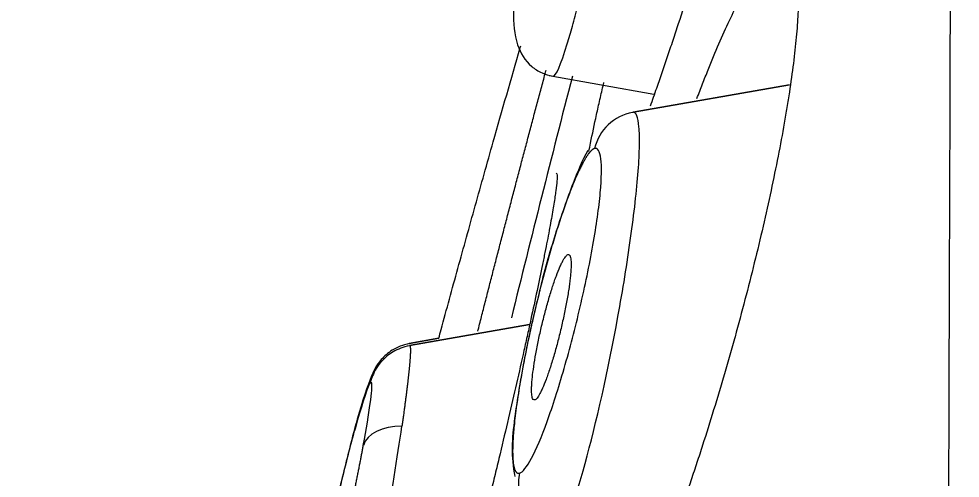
# Model space of a CAD drawing. Extents: x 541 to 1062, y 0 to 382.
# Drawn here: x 774.9 to 780.76, y 305.87 to 308.73 of the extents above; entities that cross this region are included whole.
import ezdxf

# ---------------------------------------------------------------- set-up
doc = ezdxf.new("R2010")
doc.units = 0
doc.header["$LTSCALE"] = 10
doc.header["$MEASUREMENT"] = 0
doc.header["$PDMODE"] = 3
doc.header["$PDSIZE"] = -10
doc.layers.get('0').update_dxf_attribs({"linetype": 'CONTINUOUS'})
doc.layers.get('DEFPOINTS').update_dxf_attribs({"linetype": 'CONTINUOUS'})
doc.layers.add('1', color=7, linetype='CONTINUOUS')
doc.styles.add('Daelim Dimension', font='')
doc.styles.get('Daelim Dimension').set_extended_font_data('NanumGothic')
doc.dimstyles.new('DEFAULT', dxfattribs={"dimscale": 2, "dimtxt": 2, "dimasz": 2, "dimexe": 0, "dimexo": 2, "dimgap": 1, "dimtad": 1, "dimdec": 1, "dimzin": 9, "dimdsep": 46, "dimtxsty": 'Daelim Dimension', "dimcen": 0.5, "dimclrd": 252, "dimclre": 252, "dimclrt": 3, "dimadec": 1, "dimazin": 0, "dimtfac": 1, "dimtdec": 1, "dimtix": 1, "dimtmove": 0, "dimatfit": 3, "dimfxl": 1, "dimtolj": 1, "dimtzin": 1, "dimlwd": 9, "dimlwe": 9, "dimarcsym": 0})

# ---------------------------------------------------------------- blocks, each defined once
blk = doc.blocks.new('*D9')
at = {"color": 5, "linetype": 'ByBlock', "lineweight": 9, "ltscale": 0.5, "transparency": 16777216}
for p, q in [((729.6377, 97.5389), (729.6377, 341.2206)), ((733.6377, 341.2206), (805.042, 341.2206)), ((809.042, 265.765), (809.042, 341.2206))]:
    blk.add_line(p, q, dxfattribs=at)
at = {"color": 5, "ltscale": 0.5, "transparency": 16777216}
for points in [[(733.6377, 341.8873), (733.6377, 340.5539), (729.6377, 341.2206)], [(805.042, 341.8873), (805.042, 340.5539), (809.042, 341.2206)]]:
    blk.add_solid(points, dxfattribs=at)
at = {"layer": 'DEFPOINTS', "color": 0, "ltscale": 0.5, "transparency": 16777216}
for p in [(809.042, 341.2206), (809.042, 261.765), (729.6377, 93.5389)]:
    blk.add_point(p, dxfattribs=at)
at = {"color": 7, "ltscale": 0.5, "transparency": 16777216, "insert": (769.3398, 346.2206), "char_height": 6, "attachment_point": 5, "style": 'Daelim Dimension'}
blk.add_mtext('\\A1;79.4', dxfattribs=at)

msp = doc.modelspace()

# ---------------------------------------------------------------- linework, layer by layer
at = {"layer": '1', "color": 7, "linetype": 'Continuous', "lineweight": 18}
for p, q in [((778.2038, 308.3743), (778.8547, 308.2595)), ((778.7251, 308.1459), (779.6989, 308.3176)), ((779.6989, 308.3176), (778.7262, 308.1461)), ((778.0814, 306.8254), (777.3344, 306.6937)), ((777.3345, 306.6937), (778.0814, 306.8254)), ((777.5182, 306.7397), (777.3333, 306.7071)), ((777.3333, 306.7071), (777.5182, 306.7397))]:
    msp.add_line(p, q, dxfattribs=at)
at = {"layer": '1', "color": 7, "linetype": 'Continuous', "lineweight": 13}
for centre, major_axis, ratio, start_param, end_param in [((778.7747, 307.8498), (0.082, -0.2886), 0.988528, 3.038482, 4.200165), ((777.3396, 306.0056), (0.295, -0.0544), 0.605519, 1.858632, 3.072656)]:
    msp.add_ellipse(centre, major_axis=major_axis, ratio=ratio, start_param=start_param, end_param=end_param, dxfattribs=at)
at = {"layer": '1', "color": 7, "linetype": 'Continuous', "lineweight": 18}
for points, knots in [([(780.739, 316.3628), (780.7358, 316.1572), (780.7325, 315.8689), (780.7234, 314.7336), (780.7171, 313.6238), (780.7045, 310.695), (780.6979, 308.9309), (780.6879, 305.8564), (780.6847, 304.7576), (780.6811, 303.0045), (780.6805, 302.4062), (780.6816, 301.4892), (780.6821, 301.1802), (780.6811, 300.5512), (780.6828, 300.2362), (780.6774, 299.9072)], [0, 0, 0, 0, 0.137466, 0.137466, 0.424978, 0.424978, 0.712489, 0.712489, 0.856244, 0.856244, 0.928122, 0.928122, 0.964061, 0.964061, 1, 1, 1, 1]), ([(779.7598, 311.9998), (779.767, 311.9996), (779.7791, 311.991), (779.7903, 311.9548), (779.793, 311.915), (779.7933, 311.8792), (779.7931, 311.8662), (779.792, 311.8385), (779.7912, 311.8238), (779.7879, 311.7769), (779.7811, 311.7074), (779.7696, 311.6242), (779.7592, 311.5566), (779.7554, 311.5331), (779.7473, 311.4846), (779.743, 311.4596), (779.7292, 311.3827), (779.7087, 311.275), (779.6842, 311.157), (779.6643, 311.0647), (779.6574, 311.0333), (779.6431, 310.9692), (779.6357, 310.9364), (779.6129, 310.8373), (779.581, 310.7021), (779.5285, 310.4906), (779.4906, 310.3439), (779.461, 310.2317), (779.451, 310.1941), (779.4308, 310.119), (779.4206, 310.0813), (779.3897, 309.9681), (779.3476, 309.8166), (779.3039, 309.664), (779.2704, 309.5492), (779.2592, 309.5108), (779.2364, 309.4339), (779.2251, 309.3958), (779.1909, 309.2818), (779.1451, 309.1317), (779.0762, 308.9115), (779.0299, 308.7682), (779.0009, 308.6797), (778.9951, 308.662), (778.9836, 308.627), (778.9663, 308.5749), (778.9492, 308.5238), (778.9152, 308.4232), (778.8795, 308.3191), (778.8445, 308.2199), (778.8315, 308.1835)], [0, 0, 0, 0, 0.044252, 0.088503, 0.132755, 0.132755, 0.154881, 0.154881, 0.177007, 0.177007, 0.221259, 0.26551, 0.26551, 0.287636, 0.287636, 0.309762, 0.309762, 0.354014, 0.398265, 0.398265, 0.420391, 0.420391, 0.442517, 0.442517, 0.486769, 0.53102, 0.575272, 0.575272, 0.597398, 0.597398, 0.619524, 0.619524, 0.663776, 0.708027, 0.708027, 0.730153, 0.730153, 0.752279, 0.752279, 0.796531, 0.840782, 0.885034, 0.885034, 0.896097, 0.896097, 0.90716, 0.929286, 0.929286, 0.973537, 1, 1, 1, 1]), ([(779.6628, 309.1812), (779.6746, 309.1808), (779.6961, 309.172), (779.7215, 309.1357), (779.7339, 309.0959), (779.7415, 309.06), (779.7438, 309.047), (779.7476, 309.0193), (779.7492, 309.0045), (779.7531, 308.9575), (779.7558, 308.8879), (779.7536, 308.8043), (779.7501, 308.7364), (779.7486, 308.7128), (779.745, 308.6639), (779.7429, 308.6388), (779.7357, 308.5613), (779.7236, 308.4527), (779.707, 308.3336), (779.6928, 308.2405), (779.6877, 308.2087), (779.6771, 308.144), (779.6714, 308.1109), (779.6538, 308.0107), (779.6411, 307.9423), (779.6137, 307.8028), (779.5991, 307.7315), (779.568, 307.5862), (779.5515, 307.512), (779.5166, 307.3609), (779.4985, 307.285), (779.461, 307.1329), (779.4221, 306.9803), (779.3808, 306.8266), (779.3542, 306.7303), (779.3488, 306.711), (779.338, 306.6724), (779.3325, 306.6531), (779.3162, 306.5954), (779.3051, 306.5571), (779.2719, 306.4431), (779.227, 306.2928), (779.181, 306.146), (779.146, 306.0373), (779.1284, 305.9833), (779.1106, 305.9298), (779.0988, 305.8942), (779.0928, 305.8764), (779.063, 305.7884), (779.0156, 305.6515), (778.9448, 305.4577), (778.8979, 305.3361), (778.8628, 305.2479), (778.8512, 305.219), (778.8279, 305.1621), (778.8163, 305.1344), (778.782, 305.0533), (778.7372, 304.951), (778.6725, 304.8143), (778.6313, 304.7346), (778.601, 304.6793), (778.591, 304.6616), (778.5715, 304.628), (778.5619, 304.6121), (778.5338, 304.5671), (778.498, 304.5142), (778.4653, 304.4754), (778.4421, 304.4517), (778.4345, 304.4448), (778.4198, 304.4327), (778.4127, 304.4275), (778.392, 304.4151), (778.3793, 304.4107), (778.3675, 304.4103)], [0, 0, 0, 0, 0.03125, 0.0625, 0.09375, 0.09375, 0.109375, 0.109375, 0.125, 0.125, 0.15625, 0.1875, 0.1875, 0.203125, 0.203125, 0.21875, 0.21875, 0.25, 0.28125, 0.28125, 0.296875, 0.296875, 0.3125, 0.3125, 0.34375, 0.34375, 0.375, 0.375, 0.40625, 0.40625, 0.4375, 0.4375, 0.46875, 0.5, 0.5, 0.507812, 0.507812, 0.515625, 0.515625, 0.53125, 0.53125, 0.5625, 0.59375, 0.59375, 0.609375, 0.617187, 0.617187, 0.625, 0.625, 0.65625, 0.6875, 0.71875, 0.71875, 0.734375, 0.734375, 0.75, 0.75, 0.78125, 0.8125, 0.84375, 0.84375, 0.859375, 0.859375, 0.875, 0.875, 0.90625, 0.9375, 0.9375, 0.953125, 0.953125, 0.96875, 0.96875, 1, 1, 1, 1]), ([(779.1227, 308.2318), (779.1344, 308.2625), (779.146, 308.2927), (779.1634, 308.3372), (779.1691, 308.3519), (779.1807, 308.381), (779.1865, 308.3954), (779.2037, 308.4381), (779.2151, 308.4659), (779.2489, 308.547), (779.2932, 308.6493), (779.3359, 308.7404), (779.3778, 308.8256), (779.3984, 308.8654), (779.4286, 308.9204), (779.4385, 308.9379), (779.4579, 308.9711), (779.4674, 308.9868), (779.4953, 309.0312), (779.5311, 309.0832), (779.564, 309.121), (779.5874, 309.1438), (779.595, 309.1505), (779.6099, 309.1619), (779.6171, 309.1667), (779.638, 309.178), (779.6509, 309.1816), (779.6628, 309.1812)], [0, 0, 0, 0, 0.052881, 0.052881, 0.07919, 0.07919, 0.105498, 0.105498, 0.158116, 0.158116, 0.263352, 0.368587, 0.368587, 0.473823, 0.473823, 0.52644, 0.52644, 0.579058, 0.579058, 0.684294, 0.789529, 0.789529, 0.842147, 0.842147, 0.894765, 0.894765, 1, 1, 1, 1]), ([(778.0125, 309.0769), (777.9904, 308.9679), (777.9735, 308.7836), (777.9906, 308.5731), (778.0623, 308.4493), (778.1519, 308.3904), (778.2027, 308.3754), (778.2282, 308.3702)], [0, 0, 0, 0, 0.331456, 0.610957, 0.834842, 0.924775, 1, 1, 1, 1]), ([(777.5169, 306.7402), (777.5217, 306.7581), (777.5437, 306.8391), (777.5833, 306.9839), (777.6359, 307.1753), (777.6894, 307.3688), (777.7439, 307.5645), (777.7994, 307.7623), (777.8921, 308.0908), (777.9681, 308.3564), (778.0256, 308.5553), (778.0265, 308.5586)], [0, 0, 0, 0, 0.029462, 0.133304, 0.238389, 0.344716, 0.452284, 0.561091, 0.671137, 0.994479, 1, 1, 1, 1]), ([(777.7596, 306.783), (777.7604, 306.7863), (777.7652, 306.805), (777.7738, 306.839), (777.7855, 306.8849), (777.7973, 306.9308), (777.809, 306.9767), (777.8208, 307.0227), (777.8325, 307.0686), (777.8443, 307.1145), (777.8561, 307.1604), (777.868, 307.2062), (777.8798, 307.2521), (777.8917, 307.298), (777.9036, 307.3439), (777.9155, 307.3898), (777.9274, 307.4356), (777.9393, 307.4815), (777.9513, 307.5273), (777.9632, 307.5732), (777.9752, 307.619), (777.9872, 307.6649), (777.9992, 307.7107), (778.0113, 307.7565), (778.0233, 307.8024), (778.0354, 307.8482), (778.0475, 307.894), (778.0596, 307.9398), (778.0717, 307.9856), (778.0839, 308.0314), (778.096, 308.0772), (778.1082, 308.123), (778.1204, 308.1688), (778.1326, 308.2146), (778.1448, 308.2604), (778.1571, 308.3061), (778.1693, 308.3519), (778.1784, 308.3857), (778.1834, 308.4043), (778.1843, 308.4076)], [0, 0, 0, 0, 0.006201, 0.034424, 0.062646, 0.090868, 0.11909, 0.147312, 0.175534, 0.203755, 0.231976, 0.260198, 0.288419, 0.31664, 0.34486, 0.373081, 0.401301, 0.429521, 0.457741, 0.485961, 0.514181, 0.542401, 0.57062, 0.598839, 0.627058, 0.655277, 0.683496, 0.711714, 0.739933, 0.768151, 0.796369, 0.824587, 0.852805, 0.881022, 0.909239, 0.937457, 0.965674, 0.99389, 1, 1, 1, 1]), ([(778.4502, 307.9018), (778.4537, 307.919), (778.4685, 307.9921), (778.485, 308.0697), (778.5052, 308.162), (778.5122, 308.1935), (778.5267, 308.2576), (778.5342, 308.2904), (778.5424, 308.3262), (778.5431, 308.329), (778.5437, 308.3318)], [0, 0, 0, 0, 0.133829, 0.558007, 0.558007, 0.770096, 0.770096, 0.982185, 0.982185, 1, 1, 1, 1]), ([(778.4859, 307.9207), (778.4851, 307.9204), (778.4835, 307.9199), (778.481, 307.9188), (778.4785, 307.9175), (778.476, 307.916), (778.4734, 307.9142), (778.4707, 307.9121), (778.468, 307.9098), (778.4653, 307.9072), (778.4624, 307.9044), (778.4596, 307.9013), (778.4567, 307.898), (778.4537, 307.8944), (778.4506, 307.8906), (778.4476, 307.8865), (778.4444, 307.8822), (778.4412, 307.8776), (778.438, 307.8728), (778.4347, 307.8677), (778.4313, 307.8623), (778.4279, 307.8568), (778.4217, 307.8462), (778.4124, 307.8297), (778.3999, 307.8054), (778.3869, 307.7784), (778.3685, 307.7378), (778.3443, 307.6798), (778.3126, 307.5963), (778.2788, 307.4994), (778.2432, 307.3887), (778.2082, 307.2712), (778.1743, 307.1495), (778.142, 307.0258), (778.1126, 306.905), (778.0862, 306.7894), (778.0631, 306.6802), (778.0422, 306.5734), (778.0251, 306.4783), (778.0115, 306.3951), (778.001, 306.3238), (777.9922, 306.2567), (777.9857, 306.1974), (777.981, 306.1454), (777.9781, 306.1004), (777.9766, 306.0617), (777.9763, 306.0288), (777.977, 306.0011), (777.9786, 305.9766), (777.9808, 305.9586), (777.983, 305.9456), (777.985, 305.9365), (777.9873, 305.9284), (777.9898, 305.9213), (777.9926, 305.9151), (777.9957, 305.91), (777.999, 305.9059), (778.0025, 305.9027), (778.0063, 305.9006), (778.0104, 305.8994), (778.0147, 305.8992), (778.0178, 305.8999), (778.0194, 305.9002)], [0, 0, 0, 0, 0.005018, 0.01003, 0.015036, 0.020039, 0.02504, 0.030039, 0.035039, 0.040041, 0.045045, 0.050053, 0.055067, 0.060087, 0.065116, 0.070154, 0.075202, 0.080263, 0.085336, 0.090424, 0.095527, 0.100648, 0.105786, 0.123271, 0.140752, 0.15828, 0.175905, 0.213076, 0.250114, 0.291671, 0.33311, 0.375091, 0.415328, 0.455189, 0.495255, 0.530478, 0.565283, 0.600099, 0.635354, 0.66197, 0.688328, 0.714626, 0.741063, 0.763185, 0.785378, 0.807767, 0.826234, 0.844633, 0.86303, 0.881492, 0.891379, 0.901228, 0.911052, 0.920859, 0.930661, 0.940468, 0.95029, 0.960139, 0.970024, 0.979956, 0.989945, 1, 1, 1, 1]), ([(778.0194, 305.9002), (778.0389, 305.9058), (778.0642, 305.9379), (778.1236, 306.0501), (778.1563, 306.1269), (778.2256, 306.3176), (778.2608, 306.4273), (778.3327, 306.6766), (778.3657, 306.803), (778.4272, 307.0664), (778.4532, 307.1924), (778.4976, 307.4439), (778.513, 307.5525), (778.53, 307.7379), (778.5311, 307.8087), (778.5185, 307.9049), (778.5056, 307.9262), (778.4859, 307.9207)], [0, 0, 0, 0, 0.125, 0.125, 0.25, 0.25, 0.375, 0.375, 0.5, 0.5, 0.625, 0.625, 0.75, 0.75, 0.875, 0.875, 1, 1, 1, 1]), ([(778.4437, 307.9073), (778.4102, 307.8486), (778.345, 307.6958), (778.2424, 307.3969), (778.17, 307.15), (778.1414, 307.0234), (778.1408, 307.0206)], [0, 0, 0, 0, 0.28788, 0.647931, 0.992062, 1, 1, 1, 1]), ([(778.2473, 307.7666), (778.25, 307.7665), (778.2534, 307.7581), (778.2527, 307.7219), (778.2483, 307.682), (778.2435, 307.646), (778.2417, 307.633), (778.2375, 307.6052), (778.2352, 307.5903), (778.2276, 307.5433), (778.2155, 307.4734), (778.1998, 307.3899), (778.1866, 307.322), (778.182, 307.2985), (778.1747, 307.2619), (778.1722, 307.2495), (778.1671, 307.2243), (778.1542, 307.1606), (778.1288, 307.0385), (778.1032, 306.9196), (778.0828, 306.8266), (778.0724, 306.7792), (778.0615, 306.7303), (778.0542, 306.6973), (778.0505, 306.6806), (778.0317, 306.5969), (778.0162, 306.5283), (777.9841, 306.3882), (777.951, 306.2452), (777.9159, 306.0963), (777.8934, 306.0014), (777.8888, 305.9823), (777.8797, 305.944), (777.8751, 305.9247), (777.8613, 305.867), (777.852, 305.8284), (777.824, 305.7125), (777.7864, 305.5574), (777.7479, 305.4012), (777.7187, 305.2836), (777.704, 305.2247), (777.6893, 305.1657), (777.6794, 305.1263), (777.6745, 305.1066), (777.6498, 305.0084), (777.6263, 304.9154), (777.603, 304.8237), (777.5991, 304.8086)], [0, 0, 0, 0, 0.054948, 0.109896, 0.164844, 0.164844, 0.192318, 0.192318, 0.219792, 0.219792, 0.27474, 0.329688, 0.329688, 0.357162, 0.357162, 0.370899, 0.370899, 0.384636, 0.439585, 0.494533, 0.494533, 0.522007, 0.535744, 0.535744, 0.549481, 0.549481, 0.604429, 0.604429, 0.659377, 0.714325, 0.714325, 0.728062, 0.728062, 0.741799, 0.741799, 0.769273, 0.769273, 0.824221, 0.879169, 0.879169, 0.906643, 0.92038, 0.92038, 0.934117, 0.934117, 0.989065, 1, 1, 1, 1]), ([(778.1099, 306.3556), (778.1059, 306.3561), (778.1027, 306.3595), (778.0989, 306.3689), (778.0979, 306.3728), (778.0961, 306.382), (778.0955, 306.3873), (778.094, 306.4052), (778.0939, 306.4196), (778.0949, 306.4452), (778.0954, 306.4544), (778.0968, 306.4738), (778.0978, 306.484), (778.1011, 306.5161), (778.104, 306.5394), (778.1114, 306.5897), (778.1158, 306.6161), (778.1232, 306.6571), (778.1258, 306.6711), (778.1314, 306.6995), (778.1343, 306.714), (778.1434, 306.7573), (778.1499, 306.7863), (778.1603, 306.8301), (778.1639, 306.8448), (778.1711, 306.8739), (778.1748, 306.8882), (778.186, 306.9307), (778.1937, 306.9583), (778.2055, 306.9985), (778.2094, 307.0117), (778.2173, 307.0372), (778.2252, 307.0619), (778.2329, 307.085), (778.2407, 307.1074), (778.2446, 307.1182), (778.2561, 307.1492), (778.2635, 307.1675), (778.2741, 307.1918), (778.2776, 307.1993), (778.2844, 307.2132), (778.2877, 307.2196), (778.2973, 307.2367), (778.3031, 307.2453), (778.3111, 307.2543), (778.3137, 307.2565), (778.3185, 307.2597), (778.3207, 307.2605), (778.3228, 307.2607)], [0, 0, 0, 0, 0.0625, 0.0625, 0.09375, 0.09375, 0.125, 0.125, 0.1875, 0.1875, 0.21875, 0.21875, 0.25, 0.25, 0.3125, 0.3125, 0.375, 0.375, 0.40625, 0.40625, 0.4375, 0.4375, 0.5, 0.5, 0.53125, 0.53125, 0.5625, 0.5625, 0.625, 0.625, 0.65625, 0.65625, 0.6875, 0.71875, 0.71875, 0.75, 0.75, 0.8125, 0.8125, 0.84375, 0.84375, 0.875, 0.875, 0.9375, 0.9375, 0.96875, 0.96875, 1, 1, 1, 1]), ([(778.3228, 307.2607), (778.327, 307.2609), (778.3304, 307.2581), (778.3345, 307.2495), (778.3356, 307.2459), (778.3376, 307.2371), (778.3383, 307.232), (778.34, 307.2146), (778.3403, 307.2004), (778.3395, 307.175), (778.339, 307.1658), (778.3377, 307.1464), (778.3359, 307.126), (778.3334, 307.1036), (778.3305, 307.0801), (778.3288, 307.0678), (778.3233, 307.0297), (778.3189, 307.0031), (778.3114, 306.9615), (778.3087, 306.9474), (778.3031, 306.9185), (778.3001, 306.9038), (778.2909, 306.8599), (778.2843, 306.8304), (778.2738, 306.7859), (778.2701, 306.7709), (778.2628, 306.7415), (778.259, 306.7269), (778.2476, 306.6838), (778.2398, 306.6558), (778.2238, 306.6012), (778.2158, 306.5756), (778.2039, 306.5394), (778.1999, 306.5277), (778.192, 306.5051), (778.1881, 306.4942), (778.1765, 306.4632), (778.169, 306.4449), (778.1583, 306.4207), (778.1548, 306.4132), (778.1479, 306.3995), (778.1446, 306.3933), (778.1351, 306.3767), (778.1292, 306.3685), (778.1213, 306.3603), (778.1188, 306.3583), (778.1141, 306.3558), (778.1119, 306.3553), (778.1099, 306.3556)], [0, 0, 0, 0, 0.0625, 0.0625, 0.09375, 0.09375, 0.125, 0.125, 0.1875, 0.1875, 0.21875, 0.21875, 0.25, 0.28125, 0.28125, 0.3125, 0.3125, 0.375, 0.375, 0.40625, 0.40625, 0.4375, 0.4375, 0.5, 0.5, 0.53125, 0.53125, 0.5625, 0.5625, 0.625, 0.625, 0.6875, 0.6875, 0.71875, 0.71875, 0.75, 0.75, 0.8125, 0.8125, 0.84375, 0.84375, 0.875, 0.875, 0.9375, 0.9375, 0.96875, 0.96875, 1, 1, 1, 1]), ([(778.1408, 307.0206), (778.1092, 306.894), (778.0521, 306.642), (777.9888, 306.2697), (777.9624, 306.0298), (777.9873, 305.8947), (777.9906, 305.8797)], [0, 0, 0, 0, 0.296626, 0.611219, 0.956686, 1, 1, 1, 1]), ([(777.3346, 306.707), (777.2931, 306.6972), (777.2255, 306.6727), (777.1326, 306.5844), (777.0865, 306.4818), (777.0229, 306.2937), (776.9473, 306.0009), (776.8925, 305.7759), (776.8597, 305.6341), (776.8542, 305.6102)], [0, 0, 0, 0, 0.076803, 0.145522, 0.27687, 0.565126, 0.738259, 0.956089, 1, 1, 1, 1]), ([(777.3345, 306.6934), (777.2956, 306.6843), (777.2309, 306.6616), (777.1393, 306.5797), (777.0886, 306.4755), (777.0373, 306.3249), (776.9995, 306.1877), (776.9932, 306.1644)], [0, 0, 0, 0, 0.116794, 0.224514, 0.438795, 0.907764, 1, 1, 1, 1]), ([(777.0475, 306.0721), (777.0671, 306.1782), (777.0814, 306.2646), (777.0998, 306.4008), (777.1028, 306.4429), (777.0964, 306.4746), (777.0871, 306.463), (777.0571, 306.3876), (777.0375, 306.3266), (776.9906, 306.1625), (776.9639, 306.0619), (776.905, 305.827), (776.8754, 305.7035), (776.8155, 305.4418), (776.7873, 305.3131), (776.7327, 305.0521), (776.7094, 304.934), (776.6899, 304.8281)], [0, 0, 0, 0, 0.125, 0.125, 0.25, 0.25, 0.375, 0.375, 0.5, 0.5, 0.625, 0.625, 0.75, 0.75, 0.875, 0.875, 1, 1, 1, 1]), ([(776.6899, 304.8281), (776.6892, 304.8241), (776.6877, 304.8159), (776.6855, 304.8039), (776.6833, 304.792), (776.6812, 304.7803), (776.6792, 304.7688), (776.6772, 304.7575), (776.6752, 304.7463), (776.6733, 304.7353), (776.6714, 304.7244), (776.6696, 304.7138), (776.6678, 304.7033), (776.6661, 304.693), (776.6644, 304.6828), (776.6628, 304.6729), (776.6612, 304.6631), (776.6597, 304.6534), (776.6582, 304.644), (776.6567, 304.6347), (776.6553, 304.6256), (776.654, 304.6166), (776.6527, 304.6079), (776.6514, 304.5993), (776.6502, 304.5908), (776.649, 304.5826), (776.6479, 304.5745), (776.6448, 304.5515), (776.6406, 304.5174), (776.6372, 304.4801), (776.6364, 304.4535), (776.6381, 304.4382), (776.6418, 304.4329), (776.6475, 304.4369), (776.6552, 304.4501), (776.6635, 304.4696), (776.6717, 304.4911), (776.6789, 304.5115), (776.6867, 304.5347), (776.695, 304.5607), (776.7038, 304.5893), (776.7131, 304.6206), (776.7273, 304.6695), (776.7472, 304.741), (776.7739, 304.8418), (776.8023, 304.9532), (776.8317, 305.0725), (776.8617, 305.1978), (776.8893, 305.3163), (776.914, 305.4255), (776.9359, 305.524), (776.9571, 305.6222), (776.973, 305.6969), (776.9838, 305.7487), (776.9898, 305.7781), (776.9958, 305.807), (777.0016, 305.8355), (777.0072, 305.8636), (777.0128, 305.8912), (777.0182, 305.9184), (777.0234, 305.9451), (777.0285, 305.9714), (777.0335, 305.9973), (777.0383, 306.0227), (777.043, 306.0477), (777.046, 306.064), (777.0475, 306.0721)], [0, 0, 0, 0, 0.004847, 0.009683, 0.014509, 0.019326, 0.024135, 0.028937, 0.033733, 0.038525, 0.043314, 0.048101, 0.052888, 0.057674, 0.062463, 0.067254, 0.072049, 0.076849, 0.081656, 0.08647, 0.091293, 0.096126, 0.10097, 0.105826, 0.110695, 0.115579, 0.120479, 0.125396, 0.15843, 0.190966, 0.223382, 0.256057, 0.286095, 0.315713, 0.345194, 0.374828, 0.392983, 0.410947, 0.428774, 0.446518, 0.464235, 0.481982, 0.499814, 0.541157, 0.58253, 0.624627, 0.666687, 0.708223, 0.749917, 0.781233, 0.812341, 0.84353, 0.875089, 0.884887, 0.894622, 0.904302, 0.913937, 0.923533, 0.933101, 0.942648, 0.952184, 0.961717, 0.971256, 0.980811, 0.990389, 1, 1, 1, 1])]:
    msp.add_open_spline(points, degree=3, knots=knots, dxfattribs=at)
at = {"layer": '1', "color": 7, "linetype": 'Continuous', "lineweight": 13}
for points, knots in [([(778.228, 308.3702), (778.2445, 308.368), (778.2757, 308.441), (778.326, 308.6057), (778.3366, 308.6424), (778.3588, 308.7225), (778.3934, 308.8521), (778.4559, 309.1088), (778.5076, 309.3422), (778.5458, 309.522), (778.5584, 309.5828), (778.583, 309.7043), (778.6433, 310.0082), (778.6942, 310.3), (778.7225, 310.4928)], [0, 0, 0, 0, 0.25, 0.25, 0.3125, 0.3125, 0.375, 0.5, 0.625, 0.625, 0.6875, 0.6875, 0.75, 1, 1, 1, 1]), ([(778.2572, 305.5393), (778.2962, 305.5559), (778.3586, 305.7142), (778.4958, 306.2069), (778.5705, 306.541), (778.6618, 307.0406), (778.6888, 307.2074), (778.732, 307.5174), (778.7483, 307.6607), (778.7595, 307.8098), (778.7613, 307.8381), (778.7639, 307.8911), (778.7665, 307.9654), (778.7639, 308.0616), (778.755, 308.1085), (778.749, 308.1238)], [0, 0, 0, 0, 0.267063, 0.267063, 0.534125, 0.534125, 0.667657, 0.667657, 0.801188, 0.801188, 0.834571, 0.834571, 0.867954, 0.934719, 1, 1, 1, 1]), ([(777.3345, 306.6937), (777.3347, 306.6937), (777.3352, 306.6938), (777.3359, 306.6935), (777.3365, 306.6931), (777.337, 306.6924), (777.3376, 306.6914), (777.338, 306.6903), (777.3385, 306.6889), (777.3389, 306.6873), (777.3392, 306.6854), (777.3395, 306.6833), (777.3398, 306.681), (777.34, 306.6784), (777.3402, 306.6756), (777.3403, 306.6725), (777.3404, 306.6692), (777.3405, 306.6657), (777.3405, 306.662), (777.3404, 306.658), (777.3403, 306.6537), (777.3402, 306.6492), (777.34, 306.6445), (777.3398, 306.6395), (777.3396, 306.6343), (777.3393, 306.6289), (777.3389, 306.6232), (777.3385, 306.6173), (777.3381, 306.6111), (777.3376, 306.6047), (777.3371, 306.5981), (777.3365, 306.5912), (777.3359, 306.5841), (777.3353, 306.5767), (777.3346, 306.5691), (777.3339, 306.5613), (777.3331, 306.5532), (777.3323, 306.5449), (777.3314, 306.5364), (777.3305, 306.5276), (777.3295, 306.5186), (777.3285, 306.5094), (777.3275, 306.4999), (777.3264, 306.4902), (777.3253, 306.4803), (777.3241, 306.4702), (777.3229, 306.4598), (777.3217, 306.4492), (777.3204, 306.4383), (777.319, 306.4273), (777.3176, 306.416), (777.3162, 306.4045), (777.3147, 306.3928), (777.3132, 306.3809), (777.3117, 306.3688), (777.31, 306.3564), (777.3084, 306.3438), (777.3067, 306.3311), (777.305, 306.3181), (777.3032, 306.3049), (777.3014, 306.2915), (777.2995, 306.2779), (777.2976, 306.2641), (777.2957, 306.2502), (777.2937, 306.236), (777.2916, 306.2216), (777.2895, 306.2071), (777.2881, 306.1972), (777.2874, 306.1923)], [0, 0, 0, 0, 0.014446, 0.028913, 0.043402, 0.057912, 0.072444, 0.086998, 0.101573, 0.11617, 0.130789, 0.145429, 0.160091, 0.174775, 0.189481, 0.204208, 0.218957, 0.233728, 0.24852, 0.263334, 0.27817, 0.293028, 0.307908, 0.322809, 0.337733, 0.352678, 0.367645, 0.382633, 0.397644, 0.412676, 0.42773, 0.442806, 0.457904, 0.473023, 0.488165, 0.503328, 0.518513, 0.533719, 0.548948, 0.564198, 0.57947, 0.594764, 0.61008, 0.625417, 0.640776, 0.656157, 0.671559, 0.686984, 0.702429, 0.717897, 0.733386, 0.748897, 0.76443, 0.779984, 0.795559, 0.811157, 0.826775, 0.842416, 0.858078, 0.873761, 0.889466, 0.905192, 0.92094, 0.936709, 0.9525, 0.968312, 0.984145, 1, 1, 1, 1]), ([(776.8829, 304.0766), (776.8922, 304.0758), (776.9138, 304.1478), (776.9516, 304.3113), (776.9597, 304.3477), (776.9769, 304.4272), (777.0039, 304.5561), (777.0542, 304.812), (777.0973, 305.0449), (777.1295, 305.2244), (777.1402, 305.2851), (777.1613, 305.4063), (777.2134, 305.7092), (777.2596, 305.9996), (777.2874, 306.1923)], [0, 0, 0, 0, 0.25, 0.25, 0.3125, 0.3125, 0.375, 0.5, 0.625, 0.625, 0.6875, 0.6875, 0.75, 1, 1, 1, 1]), ([(778.0194, 305.9002), (778.0155, 305.8826), (778.0131, 305.864), (778.012, 305.8254), (778.0133, 305.8054), (778.0201, 305.7653), (778.0256, 305.7451), (778.0409, 305.7058), (778.0507, 305.6868), (778.0742, 305.6513), (778.0878, 305.6348), (778.1177, 305.6053), (778.134, 305.5924), (778.1681, 305.5704), (778.1859, 305.5615), (778.2217, 305.5476), (778.2396, 305.5426), (778.2572, 305.5393)], [0, 0, 0, 0, 0.125, 0.125, 0.25, 0.25, 0.375, 0.375, 0.5, 0.5, 0.625, 0.625, 0.75, 0.75, 0.875, 0.875, 1, 1, 1, 1])]:
    msp.add_open_spline(points, degree=3, knots=knots, dxfattribs=at)
at = {"layer": '1', "color": 7, "linetype": 'Continuous', "lineweight": 18}
for points in [[(778.3477, 308.3702), (778.2186, 307.869), (778.0922, 307.3684), (777.9682, 306.8664)], [(778.7251, 308.1459), (778.7243, 308.1457), (778.7234, 308.1455), (778.7225, 308.1452)], [(778.749, 308.1238), (778.7428, 308.1399), (778.7348, 308.1474), (778.7251, 308.1458)]]:
    msp.add_open_spline(points, degree=3, dxfattribs=at)

# ---------------------------------------------------------------- dimensions: what is measured, and where the dimension line sits
at = {"ltscale": 0.5}
dim = msp.add_linear_dim(base=(809.042, 341.2206), p1=(729.6377, 93.5389), p2=(809.042, 261.765), dimstyle='DEFAULT', override={"dimtxt": 3, "dimclrd": 5, "dimclre": 5, "dimclrt": 7, "dimfxl": 1.25, "dimarcsym": 1}, dxfattribs=at)
dim.commit()
dim.dimension.update_dxf_attribs({"geometry": '*D9', "text_midpoint": (769.3398, 346.2206)})

doc.saveas('drawing.dxf')
